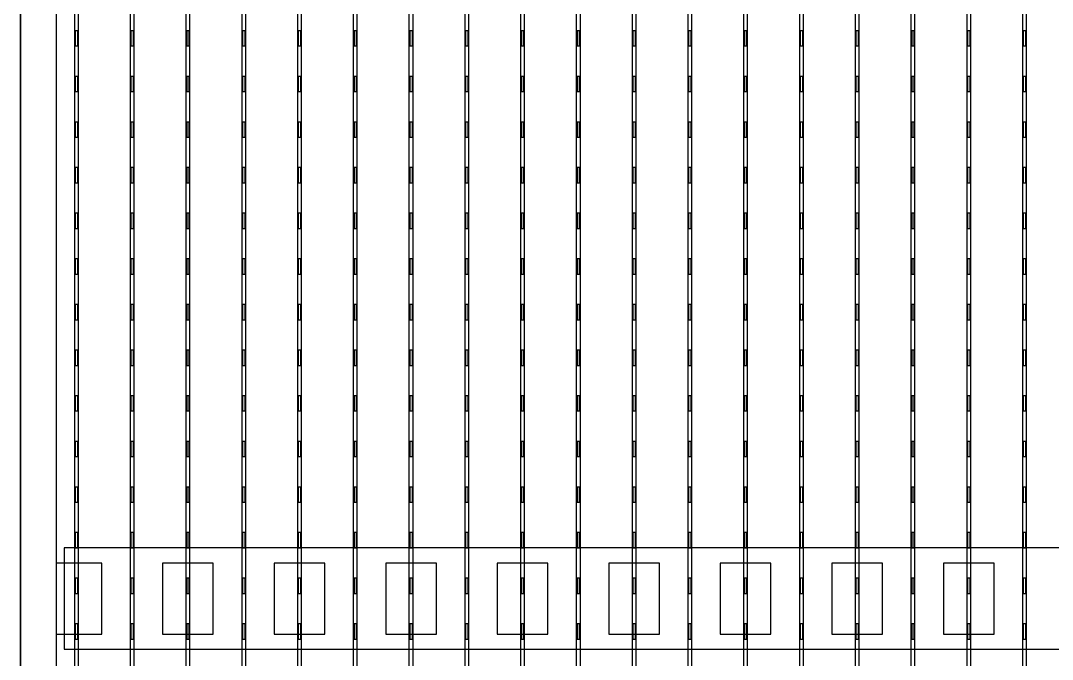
# Model space of a CAD drawing. Header units: millimetres. Extents: x -18 to 142, y -7 to 153.
# Drawn here: x -0.53 to 9.64, y 6.1 to 12.4 of the extents above; entities that cross this region are included whole.
import ezdxf

# ---------------------------------------------------------------- set-up
doc = ezdxf.new("R2010")
doc.units = ezdxf.units.MM
for name, color, linetype in [('BUSBARS', 3, 'Continuous'), ('CELLS', 5, 'Continuous'), ('CONTACT_PADS', 2, 'Continuous'), ('DICING', 4, 'Continuous'), ('FINGERS', 1, 'Continuous'), ('INSULATION', 2, 'Continuous')]:
    doc.layers.add(name, color=color, linetype=linetype)

msp = doc.modelspace()

# ---------------------------------------------------------------- linework, layer by layer
at = {"layer": 'BUSBARS'}
msp.add_lwpolyline([(19.94, 6.2), (19.94, 7.2), (-0.1, 7.2), (-0.1, 6.2), (19.94, 6.2)], close=True, dxfattribs=at)
at = {"layer": 'CELLS'}
msp.add_lwpolyline([(20.37, -0.5), (20.37, 20.4), (-0.53, 20.4), (-0.53, -0.5), (20.37, -0.5)], close=True, dxfattribs=at)
at = {"layer": 'CONTACT_PADS'}
for points in [[(0.033, 12.15), (0.033, 12.3), (0.008, 12.3), (0.008, 12.15), (0.033, 12.15)], [(0.583, 12.15), (0.583, 12.3), (0.558, 12.3), (0.558, 12.15), (0.583, 12.15)], [(1.133, 12.15), (1.133, 12.3), (1.108, 12.3), (1.108, 12.15), (1.133, 12.15)], [(1.683, 12.15), (1.683, 12.3), (1.658, 12.3), (1.658, 12.15), (1.683, 12.15)], [(2.233, 12.15), (2.233, 12.3), (2.208, 12.3), (2.208, 12.15), (2.233, 12.15)], [(2.783, 12.15), (2.783, 12.3), (2.758, 12.3), (2.758, 12.15), (2.783, 12.15)], [(3.333, 12.15), (3.333, 12.3), (3.308, 12.3), (3.308, 12.15), (3.333, 12.15)], [(3.883, 12.15), (3.883, 12.3), (3.858, 12.3), (3.858, 12.15), (3.883, 12.15)], [(4.433, 12.15), (4.433, 12.3), (4.408, 12.3), (4.408, 12.15), (4.433, 12.15)], [(4.983, 12.15), (4.983, 12.3), (4.958, 12.3), (4.958, 12.15), (4.983, 12.15)], [(5.533, 12.15), (5.533, 12.3), (5.508, 12.3), (5.508, 12.15), (5.533, 12.15)], [(6.083, 12.15), (6.083, 12.3), (6.058, 12.3), (6.058, 12.15), (6.083, 12.15)], [(6.633, 12.15), (6.633, 12.3), (6.608, 12.3), (6.608, 12.15), (6.633, 12.15)], [(7.183, 12.15), (7.183, 12.3), (7.158, 12.3), (7.158, 12.15), (7.183, 12.15)], [(7.733, 12.15), (7.733, 12.3), (7.708, 12.3), (7.708, 12.15), (7.733, 12.15)], [(8.283, 12.15), (8.283, 12.3), (8.258, 12.3), (8.258, 12.15), (8.283, 12.15)], [(8.833, 12.15), (8.833, 12.3), (8.808, 12.3), (8.808, 12.15), (8.833, 12.15)], [(9.383, 12.15), (9.383, 12.3), (9.358, 12.3), (9.358, 12.15), (9.383, 12.15)], [(0.033, 11.7), (0.033, 11.85), (0.008, 11.85), (0.008, 11.7), (0.033, 11.7)], [(0.583, 11.7), (0.583, 11.85), (0.558, 11.85), (0.558, 11.7), (0.583, 11.7)], [(1.133, 11.7), (1.133, 11.85), (1.108, 11.85), (1.108, 11.7), (1.133, 11.7)], [(1.683, 11.7), (1.683, 11.85), (1.658, 11.85), (1.658, 11.7), (1.683, 11.7)], [(2.233, 11.7), (2.233, 11.85), (2.208, 11.85), (2.208, 11.7), (2.233, 11.7)], [(2.783, 11.7), (2.783, 11.85), (2.758, 11.85), (2.758, 11.7), (2.783, 11.7)], [(3.333, 11.7), (3.333, 11.85), (3.308, 11.85), (3.308, 11.7), (3.333, 11.7)], [(3.883, 11.7), (3.883, 11.85), (3.858, 11.85), (3.858, 11.7), (3.883, 11.7)], [(4.433, 11.7), (4.433, 11.85), (4.408, 11.85), (4.408, 11.7), (4.433, 11.7)], [(4.983, 11.7), (4.983, 11.85), (4.958, 11.85), (4.958, 11.7), (4.983, 11.7)], [(5.533, 11.7), (5.533, 11.85), (5.508, 11.85), (5.508, 11.7), (5.533, 11.7)], [(6.083, 11.7), (6.083, 11.85), (6.058, 11.85), (6.058, 11.7), (6.083, 11.7)], [(6.633, 11.7), (6.633, 11.85), (6.608, 11.85), (6.608, 11.7), (6.633, 11.7)], [(7.183, 11.7), (7.183, 11.85), (7.158, 11.85), (7.158, 11.7), (7.183, 11.7)], [(7.733, 11.7), (7.733, 11.85), (7.708, 11.85), (7.708, 11.7), (7.733, 11.7)], [(8.283, 11.7), (8.283, 11.85), (8.258, 11.85), (8.258, 11.7), (8.283, 11.7)], [(8.833, 11.7), (8.833, 11.85), (8.808, 11.85), (8.808, 11.7), (8.833, 11.7)], [(9.383, 11.7), (9.383, 11.85), (9.358, 11.85), (9.358, 11.7), (9.383, 11.7)], [(0.033, 11.25), (0.033, 11.4), (0.008, 11.4), (0.008, 11.25), (0.033, 11.25)], [(0.583, 11.25), (0.583, 11.4), (0.558, 11.4), (0.558, 11.25), (0.583, 11.25)], [(1.133, 11.25), (1.133, 11.4), (1.108, 11.4), (1.108, 11.25), (1.133, 11.25)], [(1.683, 11.25), (1.683, 11.4), (1.658, 11.4), (1.658, 11.25), (1.683, 11.25)], [(2.233, 11.25), (2.233, 11.4), (2.208, 11.4), (2.208, 11.25), (2.233, 11.25)], [(2.783, 11.25), (2.783, 11.4), (2.758, 11.4), (2.758, 11.25), (2.783, 11.25)], [(3.333, 11.25), (3.333, 11.4), (3.308, 11.4), (3.308, 11.25), (3.333, 11.25)], [(3.883, 11.25), (3.883, 11.4), (3.858, 11.4), (3.858, 11.25), (3.883, 11.25)], [(4.433, 11.25), (4.433, 11.4), (4.408, 11.4), (4.408, 11.25), (4.433, 11.25)], [(4.983, 11.25), (4.983, 11.4), (4.958, 11.4), (4.958, 11.25), (4.983, 11.25)], [(5.533, 11.25), (5.533, 11.4), (5.508, 11.4), (5.508, 11.25), (5.533, 11.25)], [(6.083, 11.25), (6.083, 11.4), (6.058, 11.4), (6.058, 11.25), (6.083, 11.25)], [(6.633, 11.25), (6.633, 11.4), (6.608, 11.4), (6.608, 11.25), (6.633, 11.25)], [(7.183, 11.25), (7.183, 11.4), (7.158, 11.4), (7.158, 11.25), (7.183, 11.25)], [(7.733, 11.25), (7.733, 11.4), (7.708, 11.4), (7.708, 11.25), (7.733, 11.25)], [(8.283, 11.25), (8.283, 11.4), (8.258, 11.4), (8.258, 11.25), (8.283, 11.25)], [(8.833, 11.25), (8.833, 11.4), (8.808, 11.4), (8.808, 11.25), (8.833, 11.25)], [(9.383, 11.25), (9.383, 11.4), (9.358, 11.4), (9.358, 11.25), (9.383, 11.25)], [(0.033, 10.8), (0.033, 10.95), (0.008, 10.95), (0.008, 10.8), (0.033, 10.8)], [(0.583, 10.8), (0.583, 10.95), (0.558, 10.95), (0.558, 10.8), (0.583, 10.8)], [(1.133, 10.8), (1.133, 10.95), (1.108, 10.95), (1.108, 10.8), (1.133, 10.8)], [(1.683, 10.8), (1.683, 10.95), (1.658, 10.95), (1.658, 10.8), (1.683, 10.8)], [(2.233, 10.8), (2.233, 10.95), (2.208, 10.95), (2.208, 10.8), (2.233, 10.8)], [(2.783, 10.8), (2.783, 10.95), (2.758, 10.95), (2.758, 10.8), (2.783, 10.8)], [(3.333, 10.8), (3.333, 10.95), (3.308, 10.95), (3.308, 10.8), (3.333, 10.8)], [(3.883, 10.8), (3.883, 10.95), (3.858, 10.95), (3.858, 10.8), (3.883, 10.8)], [(4.433, 10.8), (4.433, 10.95), (4.408, 10.95), (4.408, 10.8), (4.433, 10.8)], [(4.983, 10.8), (4.983, 10.95), (4.958, 10.95), (4.958, 10.8), (4.983, 10.8)], [(5.533, 10.8), (5.533, 10.95), (5.508, 10.95), (5.508, 10.8), (5.533, 10.8)], [(6.083, 10.8), (6.083, 10.95), (6.058, 10.95), (6.058, 10.8), (6.083, 10.8)], [(6.633, 10.8), (6.633, 10.95), (6.608, 10.95), (6.608, 10.8), (6.633, 10.8)], [(7.183, 10.8), (7.183, 10.95), (7.158, 10.95), (7.158, 10.8), (7.183, 10.8)], [(7.733, 10.8), (7.733, 10.95), (7.708, 10.95), (7.708, 10.8), (7.733, 10.8)], [(8.283, 10.8), (8.283, 10.95), (8.258, 10.95), (8.258, 10.8), (8.283, 10.8)], [(8.833, 10.8), (8.833, 10.95), (8.808, 10.95), (8.808, 10.8), (8.833, 10.8)], [(9.383, 10.8), (9.383, 10.95), (9.358, 10.95), (9.358, 10.8), (9.383, 10.8)], [(0.033, 10.35), (0.033, 10.5), (0.008, 10.5), (0.008, 10.35), (0.033, 10.35)], [(0.583, 10.35), (0.583, 10.5), (0.558, 10.5), (0.558, 10.35), (0.583, 10.35)], [(1.133, 10.35), (1.133, 10.5), (1.108, 10.5), (1.108, 10.35), (1.133, 10.35)], [(1.683, 10.35), (1.683, 10.5), (1.658, 10.5), (1.658, 10.35), (1.683, 10.35)], [(2.233, 10.35), (2.233, 10.5), (2.208, 10.5), (2.208, 10.35), (2.233, 10.35)], [(2.783, 10.35), (2.783, 10.5), (2.758, 10.5), (2.758, 10.35), (2.783, 10.35)], [(3.333, 10.35), (3.333, 10.5), (3.308, 10.5), (3.308, 10.35), (3.333, 10.35)], [(3.883, 10.35), (3.883, 10.5), (3.858, 10.5), (3.858, 10.35), (3.883, 10.35)], [(4.433, 10.35), (4.433, 10.5), (4.408, 10.5), (4.408, 10.35), (4.433, 10.35)], [(4.983, 10.35), (4.983, 10.5), (4.958, 10.5), (4.958, 10.35), (4.983, 10.35)], [(5.533, 10.35), (5.533, 10.5), (5.508, 10.5), (5.508, 10.35), (5.533, 10.35)], [(6.083, 10.35), (6.083, 10.5), (6.058, 10.5), (6.058, 10.35), (6.083, 10.35)], [(6.633, 10.35), (6.633, 10.5), (6.608, 10.5), (6.608, 10.35), (6.633, 10.35)], [(7.183, 10.35), (7.183, 10.5), (7.158, 10.5), (7.158, 10.35), (7.183, 10.35)], [(7.733, 10.35), (7.733, 10.5), (7.708, 10.5), (7.708, 10.35), (7.733, 10.35)], [(8.283, 10.35), (8.283, 10.5), (8.258, 10.5), (8.258, 10.35), (8.283, 10.35)], [(8.833, 10.35), (8.833, 10.5), (8.808, 10.5), (8.808, 10.35), (8.833, 10.35)], [(9.383, 10.35), (9.383, 10.5), (9.358, 10.5), (9.358, 10.35), (9.383, 10.35)], [(0.033, 9.9), (0.033, 10.05), (0.008, 10.05), (0.008, 9.9), (0.033, 9.9)], [(0.583, 9.9), (0.583, 10.05), (0.558, 10.05), (0.558, 9.9), (0.583, 9.9)], [(1.133, 9.9), (1.133, 10.05), (1.108, 10.05), (1.108, 9.9), (1.133, 9.9)], [(1.683, 9.9), (1.683, 10.05), (1.658, 10.05), (1.658, 9.9), (1.683, 9.9)], [(2.233, 9.9), (2.233, 10.05), (2.208, 10.05), (2.208, 9.9), (2.233, 9.9)], [(2.783, 9.9), (2.783, 10.05), (2.758, 10.05), (2.758, 9.9), (2.783, 9.9)], [(3.333, 9.9), (3.333, 10.05), (3.308, 10.05), (3.308, 9.9), (3.333, 9.9)], [(3.883, 9.9), (3.883, 10.05), (3.858, 10.05), (3.858, 9.9), (3.883, 9.9)], [(4.433, 9.9), (4.433, 10.05), (4.408, 10.05), (4.408, 9.9), (4.433, 9.9)], [(4.983, 9.9), (4.983, 10.05), (4.958, 10.05), (4.958, 9.9), (4.983, 9.9)], [(5.533, 9.9), (5.533, 10.05), (5.508, 10.05), (5.508, 9.9), (5.533, 9.9)], [(6.083, 9.9), (6.083, 10.05), (6.058, 10.05), (6.058, 9.9), (6.083, 9.9)], [(6.633, 9.9), (6.633, 10.05), (6.608, 10.05), (6.608, 9.9), (6.633, 9.9)], [(7.183, 9.9), (7.183, 10.05), (7.158, 10.05), (7.158, 9.9), (7.183, 9.9)], [(7.733, 9.9), (7.733, 10.05), (7.708, 10.05), (7.708, 9.9), (7.733, 9.9)], [(8.283, 9.9), (8.283, 10.05), (8.258, 10.05), (8.258, 9.9), (8.283, 9.9)], [(8.833, 9.9), (8.833, 10.05), (8.808, 10.05), (8.808, 9.9), (8.833, 9.9)], [(9.383, 9.9), (9.383, 10.05), (9.358, 10.05), (9.358, 9.9), (9.383, 9.9)], [(0.033, 9.45), (0.033, 9.6), (0.008, 9.6), (0.008, 9.45), (0.033, 9.45)], [(0.583, 9.45), (0.583, 9.6), (0.558, 9.6), (0.558, 9.45), (0.583, 9.45)], [(1.133, 9.45), (1.133, 9.6), (1.108, 9.6), (1.108, 9.45), (1.133, 9.45)], [(1.683, 9.45), (1.683, 9.6), (1.658, 9.6), (1.658, 9.45), (1.683, 9.45)], [(2.233, 9.45), (2.233, 9.6), (2.208, 9.6), (2.208, 9.45), (2.233, 9.45)], [(2.783, 9.45), (2.783, 9.6), (2.758, 9.6), (2.758, 9.45), (2.783, 9.45)], [(3.333, 9.45), (3.333, 9.6), (3.308, 9.6), (3.308, 9.45), (3.333, 9.45)], [(3.883, 9.45), (3.883, 9.6), (3.858, 9.6), (3.858, 9.45), (3.883, 9.45)], [(4.433, 9.45), (4.433, 9.6), (4.408, 9.6), (4.408, 9.45), (4.433, 9.45)], [(4.983, 9.45), (4.983, 9.6), (4.958, 9.6), (4.958, 9.45), (4.983, 9.45)], [(5.533, 9.45), (5.533, 9.6), (5.508, 9.6), (5.508, 9.45), (5.533, 9.45)], [(6.083, 9.45), (6.083, 9.6), (6.058, 9.6), (6.058, 9.45), (6.083, 9.45)], [(6.633, 9.45), (6.633, 9.6), (6.608, 9.6), (6.608, 9.45), (6.633, 9.45)], [(7.183, 9.45), (7.183, 9.6), (7.158, 9.6), (7.158, 9.45), (7.183, 9.45)], [(7.733, 9.45), (7.733, 9.6), (7.708, 9.6), (7.708, 9.45), (7.733, 9.45)], [(8.283, 9.45), (8.283, 9.6), (8.258, 9.6), (8.258, 9.45), (8.283, 9.45)], [(8.833, 9.45), (8.833, 9.6), (8.808, 9.6), (8.808, 9.45), (8.833, 9.45)], [(9.383, 9.45), (9.383, 9.6), (9.358, 9.6), (9.358, 9.45), (9.383, 9.45)], [(0.033, 9), (0.033, 9.15), (0.008, 9.15), (0.008, 9), (0.033, 9)], [(0.583, 9), (0.583, 9.15), (0.558, 9.15), (0.558, 9), (0.583, 9)], [(1.133, 9), (1.133, 9.15), (1.108, 9.15), (1.108, 9), (1.133, 9)], [(1.683, 9), (1.683, 9.15), (1.658, 9.15), (1.658, 9), (1.683, 9)], [(2.233, 9), (2.233, 9.15), (2.208, 9.15), (2.208, 9), (2.233, 9)], [(2.783, 9), (2.783, 9.15), (2.758, 9.15), (2.758, 9), (2.783, 9)], [(3.333, 9), (3.333, 9.15), (3.308, 9.15), (3.308, 9), (3.333, 9)], [(3.883, 9), (3.883, 9.15), (3.858, 9.15), (3.858, 9), (3.883, 9)], [(4.433, 9), (4.433, 9.15), (4.408, 9.15), (4.408, 9), (4.433, 9)], [(4.983, 9), (4.983, 9.15), (4.958, 9.15), (4.958, 9), (4.983, 9)], [(5.533, 9), (5.533, 9.15), (5.508, 9.15), (5.508, 9), (5.533, 9)], [(6.083, 9), (6.083, 9.15), (6.058, 9.15), (6.058, 9), (6.083, 9)], [(6.633, 9), (6.633, 9.15), (6.608, 9.15), (6.608, 9), (6.633, 9)], [(7.183, 9), (7.183, 9.15), (7.158, 9.15), (7.158, 9), (7.183, 9)], [(7.733, 9), (7.733, 9.15), (7.708, 9.15), (7.708, 9), (7.733, 9)], [(8.283, 9), (8.283, 9.15), (8.258, 9.15), (8.258, 9), (8.283, 9)], [(8.833, 9), (8.833, 9.15), (8.808, 9.15), (8.808, 9), (8.833, 9)], [(9.383, 9), (9.383, 9.15), (9.358, 9.15), (9.358, 9), (9.383, 9)], [(0.033, 8.55), (0.033, 8.7), (0.008, 8.7), (0.008, 8.55), (0.033, 8.55)], [(0.583, 8.55), (0.583, 8.7), (0.558, 8.7), (0.558, 8.55), (0.583, 8.55)], [(1.133, 8.55), (1.133, 8.7), (1.108, 8.7), (1.108, 8.55), (1.133, 8.55)], [(1.683, 8.55), (1.683, 8.7), (1.658, 8.7), (1.658, 8.55), (1.683, 8.55)], [(2.233, 8.55), (2.233, 8.7), (2.208, 8.7), (2.208, 8.55), (2.233, 8.55)], [(2.783, 8.55), (2.783, 8.7), (2.758, 8.7), (2.758, 8.55), (2.783, 8.55)], [(3.333, 8.55), (3.333, 8.7), (3.308, 8.7), (3.308, 8.55), (3.333, 8.55)], [(3.883, 8.55), (3.883, 8.7), (3.858, 8.7), (3.858, 8.55), (3.883, 8.55)], [(4.433, 8.55), (4.433, 8.7), (4.408, 8.7), (4.408, 8.55), (4.433, 8.55)], [(4.983, 8.55), (4.983, 8.7), (4.958, 8.7), (4.958, 8.55), (4.983, 8.55)], [(5.533, 8.55), (5.533, 8.7), (5.508, 8.7), (5.508, 8.55), (5.533, 8.55)], [(6.083, 8.55), (6.083, 8.7), (6.058, 8.7), (6.058, 8.55), (6.083, 8.55)], [(6.633, 8.55), (6.633, 8.7), (6.608, 8.7), (6.608, 8.55), (6.633, 8.55)], [(7.183, 8.55), (7.183, 8.7), (7.158, 8.7), (7.158, 8.55), (7.183, 8.55)], [(7.733, 8.55), (7.733, 8.7), (7.708, 8.7), (7.708, 8.55), (7.733, 8.55)], [(8.283, 8.55), (8.283, 8.7), (8.258, 8.7), (8.258, 8.55), (8.283, 8.55)], [(8.833, 8.55), (8.833, 8.7), (8.808, 8.7), (8.808, 8.55), (8.833, 8.55)], [(9.383, 8.55), (9.383, 8.7), (9.358, 8.7), (9.358, 8.55), (9.383, 8.55)], [(0.033, 8.1), (0.033, 8.25), (0.008, 8.25), (0.008, 8.1), (0.033, 8.1)], [(0.583, 8.1), (0.583, 8.25), (0.558, 8.25), (0.558, 8.1), (0.583, 8.1)], [(1.133, 8.1), (1.133, 8.25), (1.108, 8.25), (1.108, 8.1), (1.133, 8.1)], [(1.683, 8.1), (1.683, 8.25), (1.658, 8.25), (1.658, 8.1), (1.683, 8.1)], [(2.233, 8.1), (2.233, 8.25), (2.208, 8.25), (2.208, 8.1), (2.233, 8.1)], [(2.783, 8.1), (2.783, 8.25), (2.758, 8.25), (2.758, 8.1), (2.783, 8.1)], [(3.333, 8.1), (3.333, 8.25), (3.308, 8.25), (3.308, 8.1), (3.333, 8.1)], [(3.883, 8.1), (3.883, 8.25), (3.858, 8.25), (3.858, 8.1), (3.883, 8.1)], [(4.433, 8.1), (4.433, 8.25), (4.408, 8.25), (4.408, 8.1), (4.433, 8.1)], [(4.983, 8.1), (4.983, 8.25), (4.958, 8.25), (4.958, 8.1), (4.983, 8.1)], [(5.533, 8.1), (5.533, 8.25), (5.508, 8.25), (5.508, 8.1), (5.533, 8.1)], [(6.083, 8.1), (6.083, 8.25), (6.058, 8.25), (6.058, 8.1), (6.083, 8.1)], [(6.633, 8.1), (6.633, 8.25), (6.608, 8.25), (6.608, 8.1), (6.633, 8.1)], [(7.183, 8.1), (7.183, 8.25), (7.158, 8.25), (7.158, 8.1), (7.183, 8.1)], [(7.733, 8.1), (7.733, 8.25), (7.708, 8.25), (7.708, 8.1), (7.733, 8.1)], [(8.283, 8.1), (8.283, 8.25), (8.258, 8.25), (8.258, 8.1), (8.283, 8.1)], [(8.833, 8.1), (8.833, 8.25), (8.808, 8.25), (8.808, 8.1), (8.833, 8.1)], [(9.383, 8.1), (9.383, 8.25), (9.358, 8.25), (9.358, 8.1), (9.383, 8.1)], [(0.033, 7.65), (0.033, 7.8), (0.008, 7.8), (0.008, 7.65), (0.033, 7.65)], [(0.583, 7.65), (0.583, 7.8), (0.558, 7.8), (0.558, 7.65), (0.583, 7.65)], [(1.133, 7.65), (1.133, 7.8), (1.108, 7.8), (1.108, 7.65), (1.133, 7.65)], [(1.683, 7.65), (1.683, 7.8), (1.658, 7.8), (1.658, 7.65), (1.683, 7.65)], [(2.233, 7.65), (2.233, 7.8), (2.208, 7.8), (2.208, 7.65), (2.233, 7.65)], [(2.783, 7.65), (2.783, 7.8), (2.758, 7.8), (2.758, 7.65), (2.783, 7.65)], [(3.333, 7.65), (3.333, 7.8), (3.308, 7.8), (3.308, 7.65), (3.333, 7.65)], [(3.883, 7.65), (3.883, 7.8), (3.858, 7.8), (3.858, 7.65), (3.883, 7.65)], [(4.433, 7.65), (4.433, 7.8), (4.408, 7.8), (4.408, 7.65), (4.433, 7.65)], [(4.983, 7.65), (4.983, 7.8), (4.958, 7.8), (4.958, 7.65), (4.983, 7.65)], [(5.533, 7.65), (5.533, 7.8), (5.508, 7.8), (5.508, 7.65), (5.533, 7.65)], [(6.083, 7.65), (6.083, 7.8), (6.058, 7.8), (6.058, 7.65), (6.083, 7.65)], [(6.633, 7.65), (6.633, 7.8), (6.608, 7.8), (6.608, 7.65), (6.633, 7.65)], [(7.183, 7.65), (7.183, 7.8), (7.158, 7.8), (7.158, 7.65), (7.183, 7.65)], [(7.733, 7.65), (7.733, 7.8), (7.708, 7.8), (7.708, 7.65), (7.733, 7.65)], [(8.283, 7.65), (8.283, 7.8), (8.258, 7.8), (8.258, 7.65), (8.283, 7.65)], [(8.833, 7.65), (8.833, 7.8), (8.808, 7.8), (8.808, 7.65), (8.833, 7.65)], [(9.383, 7.65), (9.383, 7.8), (9.358, 7.8), (9.358, 7.65), (9.383, 7.65)], [(0.033, 7.2), (0.033, 7.35), (0.008, 7.35), (0.008, 7.2), (0.033, 7.2)], [(0.583, 7.2), (0.583, 7.35), (0.558, 7.35), (0.558, 7.2), (0.583, 7.2)], [(1.133, 7.2), (1.133, 7.35), (1.108, 7.35), (1.108, 7.2), (1.133, 7.2)], [(1.683, 7.2), (1.683, 7.35), (1.658, 7.35), (1.658, 7.2), (1.683, 7.2)], [(2.233, 7.2), (2.233, 7.35), (2.208, 7.35), (2.208, 7.2), (2.233, 7.2)], [(2.783, 7.2), (2.783, 7.35), (2.758, 7.35), (2.758, 7.2), (2.783, 7.2)], [(3.333, 7.2), (3.333, 7.35), (3.308, 7.35), (3.308, 7.2), (3.333, 7.2)], [(3.883, 7.2), (3.883, 7.35), (3.858, 7.35), (3.858, 7.2), (3.883, 7.2)], [(4.433, 7.2), (4.433, 7.35), (4.408, 7.35), (4.408, 7.2), (4.433, 7.2)], [(4.983, 7.2), (4.983, 7.35), (4.958, 7.35), (4.958, 7.2), (4.983, 7.2)], [(5.533, 7.2), (5.533, 7.35), (5.508, 7.35), (5.508, 7.2), (5.533, 7.2)], [(6.083, 7.2), (6.083, 7.35), (6.058, 7.35), (6.058, 7.2), (6.083, 7.2)], [(6.633, 7.2), (6.633, 7.35), (6.608, 7.35), (6.608, 7.2), (6.633, 7.2)], [(7.183, 7.2), (7.183, 7.35), (7.158, 7.35), (7.158, 7.2), (7.183, 7.2)], [(7.733, 7.2), (7.733, 7.35), (7.708, 7.35), (7.708, 7.2), (7.733, 7.2)], [(8.283, 7.2), (8.283, 7.35), (8.258, 7.35), (8.258, 7.2), (8.283, 7.2)], [(8.833, 7.2), (8.833, 7.35), (8.808, 7.35), (8.808, 7.2), (8.833, 7.2)], [(9.383, 7.2), (9.383, 7.35), (9.358, 7.35), (9.358, 7.2), (9.383, 7.2)], [(0.033, 6.75), (0.033, 6.9), (0.008, 6.9), (0.008, 6.75), (0.033, 6.75)], [(0.583, 6.75), (0.583, 6.9), (0.558, 6.9), (0.558, 6.75), (0.583, 6.75)], [(1.133, 6.75), (1.133, 6.9), (1.108, 6.9), (1.108, 6.75), (1.133, 6.75)], [(1.683, 6.75), (1.683, 6.9), (1.658, 6.9), (1.658, 6.75), (1.683, 6.75)], [(2.233, 6.75), (2.233, 6.9), (2.208, 6.9), (2.208, 6.75), (2.233, 6.75)], [(2.783, 6.75), (2.783, 6.9), (2.758, 6.9), (2.758, 6.75), (2.783, 6.75)], [(3.333, 6.75), (3.333, 6.9), (3.308, 6.9), (3.308, 6.75), (3.333, 6.75)], [(3.883, 6.75), (3.883, 6.9), (3.858, 6.9), (3.858, 6.75), (3.883, 6.75)], [(4.433, 6.75), (4.433, 6.9), (4.408, 6.9), (4.408, 6.75), (4.433, 6.75)], [(4.983, 6.75), (4.983, 6.9), (4.958, 6.9), (4.958, 6.75), (4.983, 6.75)], [(5.533, 6.75), (5.533, 6.9), (5.508, 6.9), (5.508, 6.75), (5.533, 6.75)], [(6.083, 6.75), (6.083, 6.9), (6.058, 6.9), (6.058, 6.75), (6.083, 6.75)], [(6.633, 6.75), (6.633, 6.9), (6.608, 6.9), (6.608, 6.75), (6.633, 6.75)], [(7.183, 6.75), (7.183, 6.9), (7.158, 6.9), (7.158, 6.75), (7.183, 6.75)], [(7.733, 6.75), (7.733, 6.9), (7.708, 6.9), (7.708, 6.75), (7.733, 6.75)], [(8.283, 6.75), (8.283, 6.9), (8.258, 6.9), (8.258, 6.75), (8.283, 6.75)], [(8.833, 6.75), (8.833, 6.9), (8.808, 6.9), (8.808, 6.75), (8.833, 6.75)], [(9.383, 6.75), (9.383, 6.9), (9.358, 6.9), (9.358, 6.75), (9.383, 6.75)], [(0.033, 6.3), (0.033, 6.45), (0.008, 6.45), (0.008, 6.3), (0.033, 6.3)], [(0.583, 6.3), (0.583, 6.45), (0.558, 6.45), (0.558, 6.3), (0.583, 6.3)], [(1.133, 6.3), (1.133, 6.45), (1.108, 6.45), (1.108, 6.3), (1.133, 6.3)], [(1.683, 6.3), (1.683, 6.45), (1.658, 6.45), (1.658, 6.3), (1.683, 6.3)], [(2.233, 6.3), (2.233, 6.45), (2.208, 6.45), (2.208, 6.3), (2.233, 6.3)], [(2.783, 6.3), (2.783, 6.45), (2.758, 6.45), (2.758, 6.3), (2.783, 6.3)], [(3.333, 6.3), (3.333, 6.45), (3.308, 6.45), (3.308, 6.3), (3.333, 6.3)], [(3.883, 6.3), (3.883, 6.45), (3.858, 6.45), (3.858, 6.3), (3.883, 6.3)], [(4.433, 6.3), (4.433, 6.45), (4.408, 6.45), (4.408, 6.3), (4.433, 6.3)], [(4.983, 6.3), (4.983, 6.45), (4.958, 6.45), (4.958, 6.3), (4.983, 6.3)], [(5.533, 6.3), (5.533, 6.45), (5.508, 6.45), (5.508, 6.3), (5.533, 6.3)], [(6.083, 6.3), (6.083, 6.45), (6.058, 6.45), (6.058, 6.3), (6.083, 6.3)], [(6.633, 6.3), (6.633, 6.45), (6.608, 6.45), (6.608, 6.3), (6.633, 6.3)], [(7.183, 6.3), (7.183, 6.45), (7.158, 6.45), (7.158, 6.3), (7.183, 6.3)], [(7.733, 6.3), (7.733, 6.45), (7.708, 6.45), (7.708, 6.3), (7.733, 6.3)], [(8.283, 6.3), (8.283, 6.45), (8.258, 6.45), (8.258, 6.3), (8.283, 6.3)], [(8.833, 6.3), (8.833, 6.45), (8.808, 6.45), (8.808, 6.3), (8.833, 6.3)], [(9.383, 6.3), (9.383, 6.45), (9.358, 6.45), (9.358, 6.3), (9.383, 6.3)]]:
    msp.add_lwpolyline(points, close=True, dxfattribs=at)
at = {"layer": 'DICING'}
for q in [(-0.53, 152.65), (-0.53, 152.65), (-0.53, 152.65), (-0.53, 152.65), (-0.53, 152.65), (-0.53, 152.65), (-0.53, 131.75), (-0.53, 131.75), (-0.53, 131.75), (-0.53, 131.75), (-0.53, 131.75), (-0.53, 131.75), (-0.53, 110.85), (-0.53, 110.85), (-0.53, 110.85), (-0.53, 110.85), (-0.53, 110.85), (-0.53, 110.85), (-0.53, 89.95), (-0.53, 89.95), (-0.53, 89.95), (-0.53, 89.95), (-0.53, 89.95), (-0.53, 89.95), (-0.53, 69.05), (-0.53, 69.05), (-0.53, 69.05), (-0.53, 69.05), (-0.53, 69.05), (-0.53, 69.05), (-0.53, 48.15), (-0.53, 48.15), (-0.53, 48.15), (-0.53, 48.15), (-0.53, 48.15), (-0.53, 48.15), (-0.53, 27.25), (-0.53, 27.25), (-0.53, 27.25), (-0.53, 27.25), (-0.53, 27.25), (-0.53, 27.25)]:
    msp.add_line((-0.53, -7.35), q, dxfattribs=at)
at = {"layer": 'FINGERS'}
for points in [[(0.04, 0), (0.04, 19.9), (0, 19.9), (0, 0), (0.04, 0)], [(0.59, 0), (0.59, 19.9), (0.55, 19.9), (0.55, 0), (0.59, 0)], [(1.14, 0), (1.14, 19.9), (1.1, 19.9), (1.1, 0), (1.14, 0)], [(1.69, 0), (1.69, 19.9), (1.65, 19.9), (1.65, 0), (1.69, 0)], [(2.24, 0), (2.24, 19.9), (2.2, 19.9), (2.2, 0), (2.24, 0)], [(2.79, 0), (2.79, 19.9), (2.75, 19.9), (2.75, 0), (2.79, 0)], [(3.34, 0), (3.34, 19.9), (3.3, 19.9), (3.3, 0), (3.34, 0)], [(3.89, 0), (3.89, 19.9), (3.85, 19.9), (3.85, 0), (3.89, 0)], [(4.44, 0), (4.44, 19.9), (4.4, 19.9), (4.4, 0), (4.44, 0)], [(4.99, 0), (4.99, 19.9), (4.95, 19.9), (4.95, 0), (4.99, 0)], [(5.54, 0), (5.54, 19.9), (5.5, 19.9), (5.5, 0), (5.54, 0)], [(6.09, 0), (6.09, 19.9), (6.05, 19.9), (6.05, 0), (6.09, 0)], [(6.64, 0), (6.64, 19.9), (6.6, 19.9), (6.6, 0), (6.64, 0)], [(7.19, 0), (7.19, 19.9), (7.15, 19.9), (7.15, 0), (7.19, 0)], [(7.74, 0), (7.74, 19.9), (7.7, 19.9), (7.7, 0), (7.74, 0)], [(8.29, 0), (8.29, 19.9), (8.25, 19.9), (8.25, 0), (8.29, 0)], [(8.84, 0), (8.84, 19.9), (8.8, 19.9), (8.8, 0), (8.84, 0)], [(9.39, 0), (9.39, 19.9), (9.35, 19.9), (9.35, 0), (9.39, 0)]]:
    msp.add_lwpolyline(points, close=True, dxfattribs=at)
at = {"layer": 'INSULATION'}
for points in [[(20.02, -0.15), (20.02, 20.05), (-0.18, 20.05), (-0.18, -0.15), (20.02, -0.15)], [(0.27, 6.35), (0.27, 7.05), (-0.18, 7.05), (-0.18, 6.35), (0.27, 6.35)], [(1.37, 6.35), (1.37, 7.05), (0.87, 7.05), (0.87, 6.35), (1.37, 6.35)], [(2.47, 6.35), (2.47, 7.05), (1.97, 7.05), (1.97, 6.35), (2.47, 6.35)], [(3.57, 6.35), (3.57, 7.05), (3.07, 7.05), (3.07, 6.35), (3.57, 6.35)], [(4.67, 6.35), (4.67, 7.05), (4.17, 7.05), (4.17, 6.35), (4.67, 6.35)], [(5.77, 6.35), (5.77, 7.05), (5.27, 7.05), (5.27, 6.35), (5.77, 6.35)], [(6.87, 6.35), (6.87, 7.05), (6.37, 7.05), (6.37, 6.35), (6.87, 6.35)], [(7.97, 6.35), (7.97, 7.05), (7.47, 7.05), (7.47, 6.35), (7.97, 6.35)], [(9.07, 6.35), (9.07, 7.05), (8.57, 7.05), (8.57, 6.35), (9.07, 6.35)]]:
    msp.add_lwpolyline(points, close=True, dxfattribs=at)

doc.saveas('drawing.dxf')
